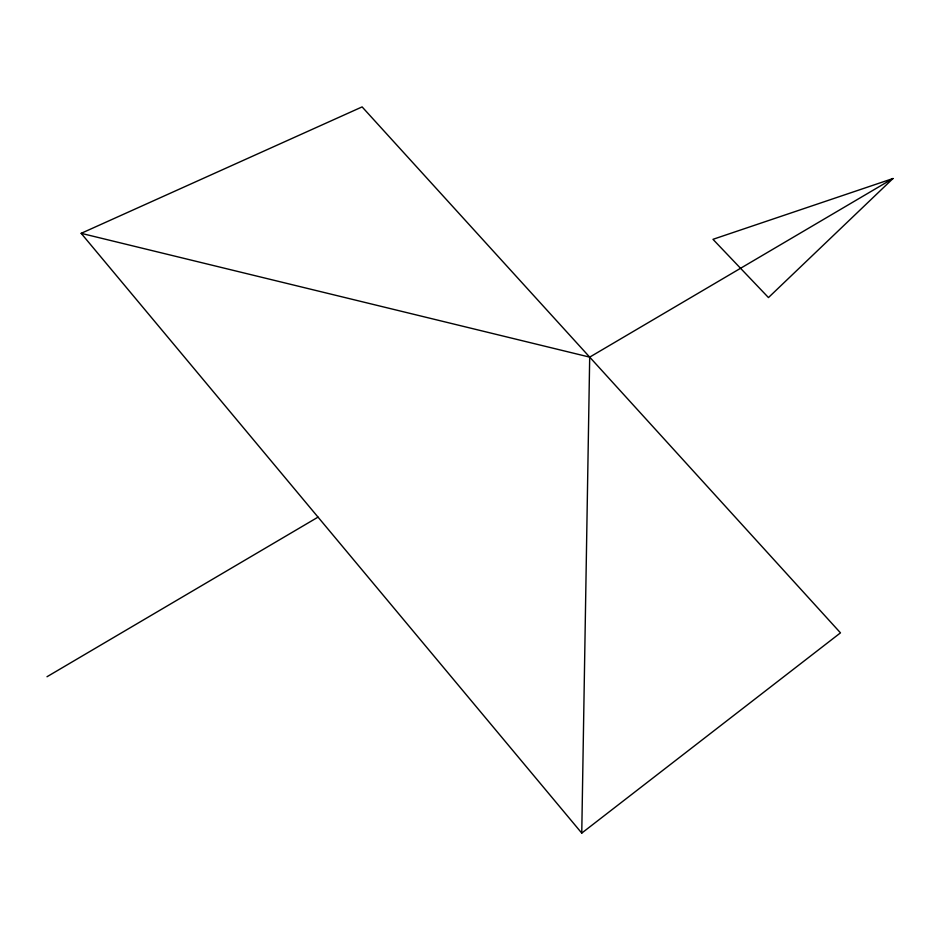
<?xml version="1.0" encoding="UTF-8"?>
<svg xmlns="http://www.w3.org/2000/svg" width="940" height="940" viewBox="0 0 940 940"><rect width="100%" height="100%" fill="white"/><g stroke="black" fill="none" stroke-linecap="round" stroke-linejoin="round"><path stroke-width="1.41" d="M581.754 833.099L81.169 233.332L362.112 106.902L840.477 632.855L581.754 833.099L589.697 357.13L893 178.518L768.462 297.569L712.966 239.324L893 178.518M47 676.741L318.026 517.129M81.169 233.332L589.697 357.13"/></g></svg>
